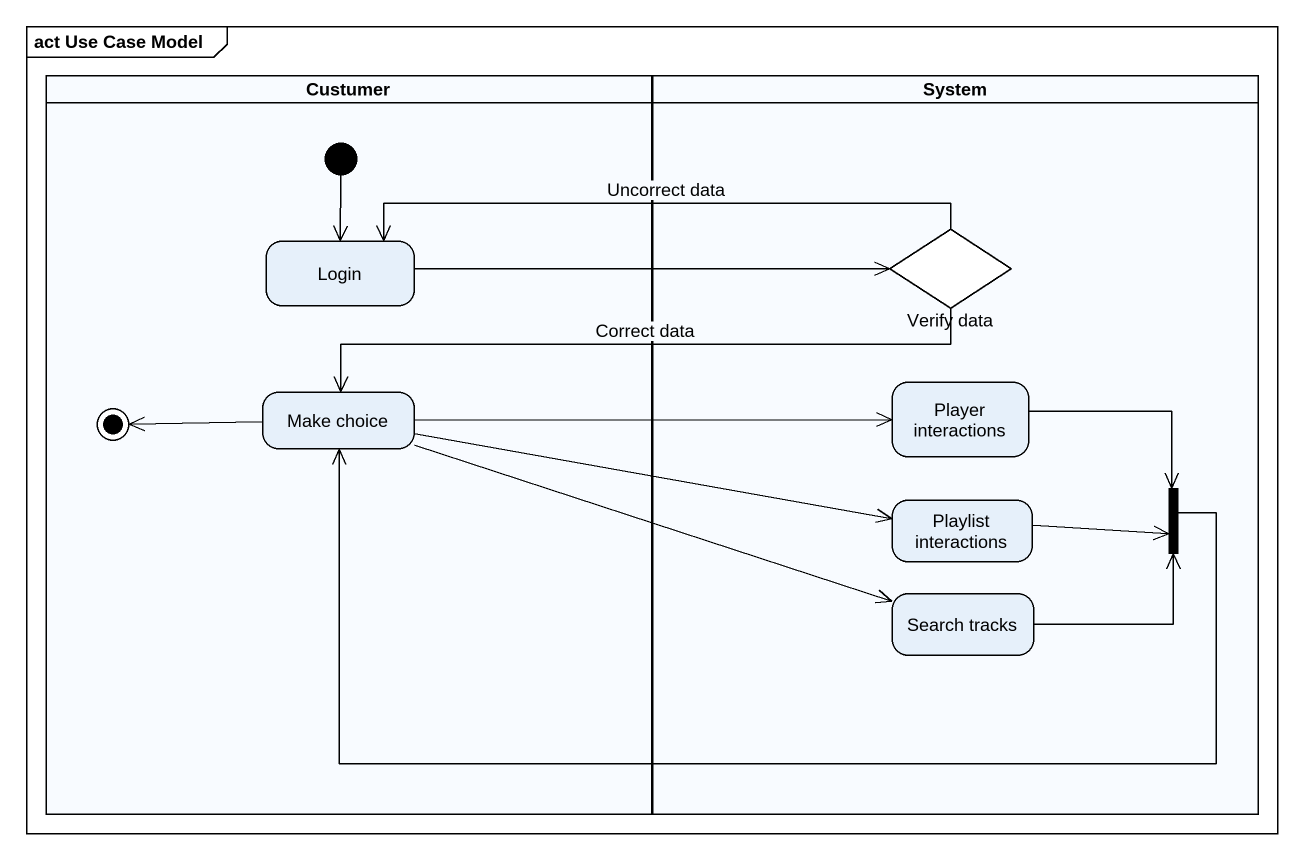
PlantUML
@startuml
mainframe act Use Case Model
hide empty description
state Custumer <<partition>> {
  state Login
  state "Make choice" as Make_choice
  [*] --> Login
  Make_choice -left-> [*]
}
state System <<partition>> {
  state "Verify data" as Verify_data <<choice>>
  state "Player interactions" as Player_interactions
  state "Playlist interactions" as Playlist_interactions
  state fork1 <<join>>
  state "Search tracks" as Search_tracks
}
Login -right-> Verify_data
Verify_data -left-> Login : Uncorrect data
Verify_data -left-> Make_choice : Correct data
Player_interactions -right-> fork1
Make_choice -right-> Player_interactions
Make_choice -right-> Playlist_interactions
Make_choice -right-> Search_tracks
Playlist_interactions -right-> fork1
fork1 -left-> Make_choice
Search_tracks -right-> fork1
@enduml
